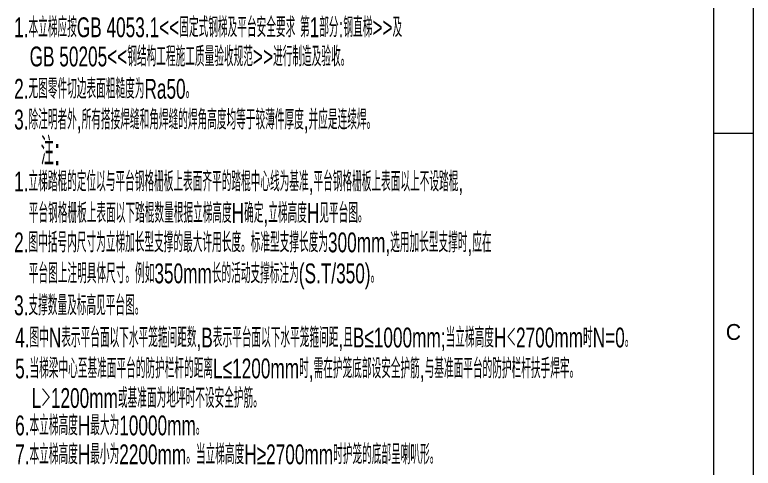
# Model space of a CAD drawing. Extents: x 148 to 221443, y -36682 to 6758.
# Drawn here: x 86747 to 90473, y -9602 to -7315 of the extents above; entities that cross this region are included whole.
import ezdxf
from ezdxf.enums import TextEntityAlignment as Align

# ---------------------------------------------------------------- set-up
doc = ezdxf.new("R2010")
doc.units = 0
doc.header["$LTSCALE"] = 10
doc.header["$MEASUREMENT"] = 0
doc.layers.add('2', color=4, linetype='Continuous')
doc.layers.add('2（细实线）', color=3, linetype='Continuous', lineweight=20)
doc.layers.add('图框层', color=7, linetype='Continuous', lineweight=15)
doc.styles.add('HZ', font='ROMS.SHX', dxfattribs={"width": 0.75, "bigfont": 'GBCBIG.SHX'})

# ---------------------------------------------------------------- blocks, each defined once
blk = doc.blocks.new('1.5a2')
blk.add_line((16991.88, 9926.58), (16981.88, 9926.58))
at = {"layer": '图框层', "ltscale": 10}
for p, q in [((16991.88, 10136.58), (16991.88, 9716.58)), ((16981.88, 10126.58), (16981.88, 9726.58))]:
    blk.add_line(p, q, dxfattribs=at)
at = {"style": 'HZ'}
blk.add_text('C', height=4, dxfattribs=at).set_placement((16986.88, 9876.58), align=Align.MIDDLE)

msp = doc.modelspace()

# ---------------------------------------------------------------- block references
at = {"layer": '2（细实线）', "xscale": 20, "yscale": 20, "zscale": 20}
msp.add_blockref('1.5a2', (-249364.5209, -206446.0395), dxfattribs=at)

# ---------------------------------------------------------------- texts
at = {"color": 3, "style": 'HZ', "width": 0.65}
msp.add_text('注:', height=139.99999, dxfattribs=at).set_placement((86878.2657, -8073.5512))
at = {"layer": '2', "color": 3, "linetype": 'Continuous', "style": 'HZ', "width": 0.65}
for s, p in [('1.本立梯应按GB 4053.1<<固定式钢梯及平台安全要求 第1部分:钢直梯>>及', (86743.799, -7428.0992)), ('GB 50205<<钢结构工程施工质量验收规范>>进行制造及验收。', (86821.8947, -7575.3346)), ('2.无图零件切边表面粗糙度为Ra50。', (86743.7472, -7738.1359)), ('3.除注明者外,所有搭接焊缝和角焊缝的焊角高度均等于较薄件厚度,并应是连续焊。', (86743.7472, -7893.5628)), ('1.立梯踏棍的定位以与平台钢格栅板上表面齐平的踏棍中心线为基准,平台钢格栅板上表面以上不设踏棍,', (86743.6252, -8205.8683)), ('平台钢格栅板上表面以下踏棍数量根据立梯高度H确定,立梯高度H见平台图。', (86817.6944, -8364.3379)), ('2.图中括号内尺寸为立梯加长型支撑的最大许用长度。标准型支撑长度为300mm,选用加长型支撑时,应在', (86743.6252, -8512.7486)), ('平台图上注明具体尺寸。例如350mm长的活动支撑标注为(S.T/350)。', (86817.6944, -8669.043)), ('3.支撑数量及标高见平台图。', (86743.6252, -8830.1927)), ('4.图中N表示平台面以下水平笼箍间距数,B表示平台面以下水平笼箍间距,且B≤1000mm;当立梯高度H＜2700mm时N=0。', (86748.7319, -8992.5489)), ('5.当梯梁中心至基准面平台的防护栏杆的距离L≤1200mm时,需在护笼底部设安全护筋,与基准面平台的防护栏杆扶手焊牢。', (86748.7319, -9148.2566)), ('L＞1200mm或基准面为地坪时不设安全护筋。', (86832.151, -9297.5079)), ('6.本立梯高度H最大为10000mm。', (86748.7319, -9435.7655)), ('7.本立梯高度H最小为2200mm。当立梯高度H≥2700mm时护笼的底部呈喇叭形。', (86748.7319, -9581.5322))]:
    msp.add_text(s, height=100, dxfattribs=at).set_placement(p)

doc.saveas('drawing.dxf')
